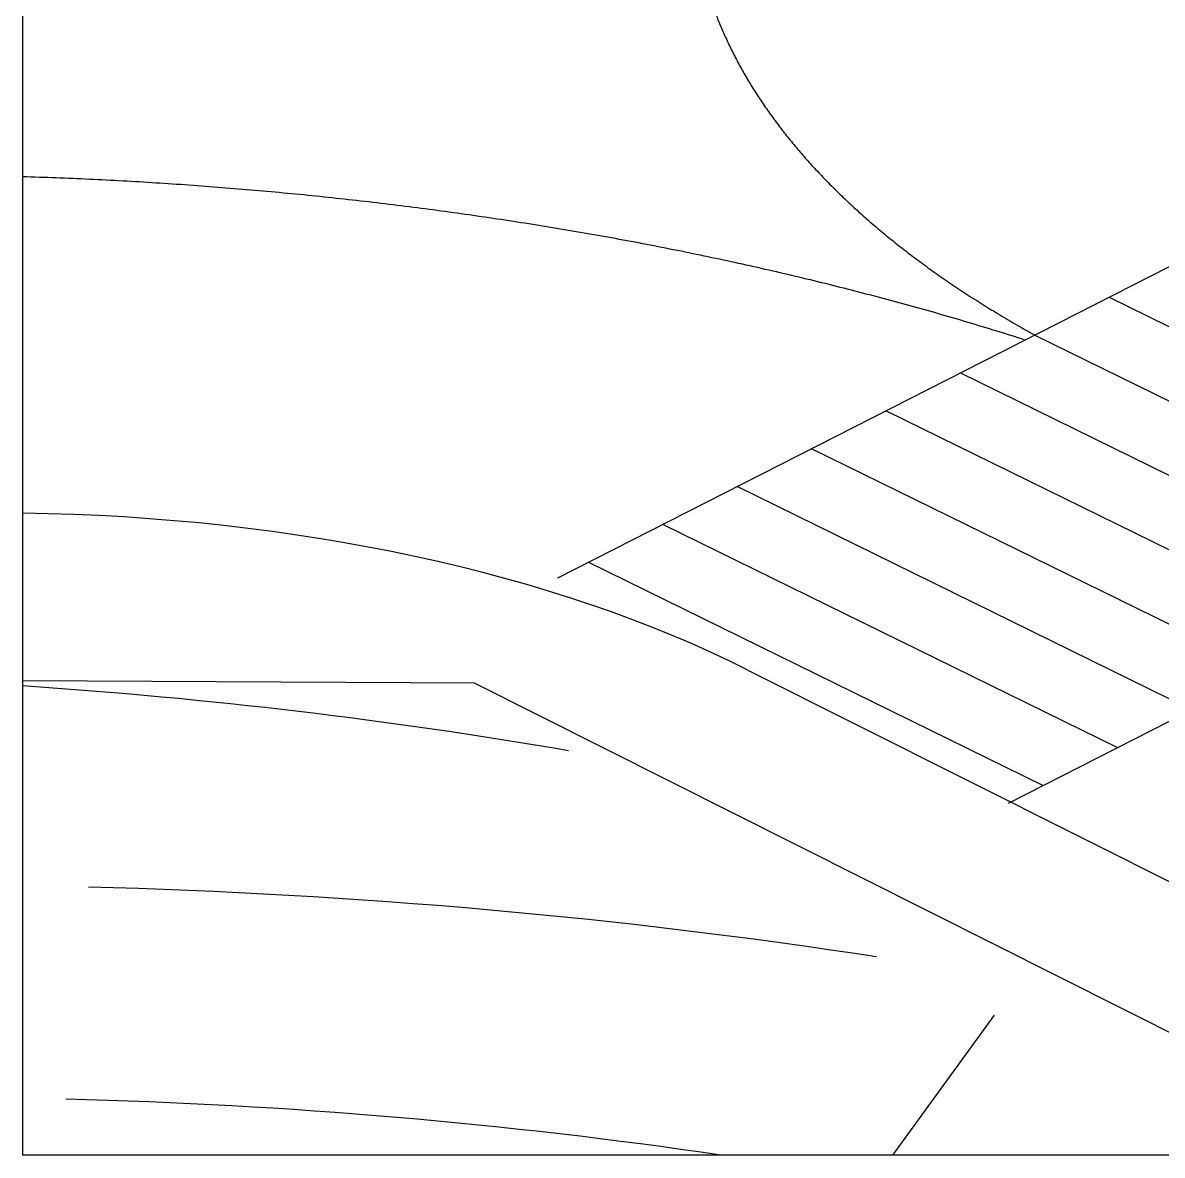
# Model space of a CAD drawing. Header units: millimetres. Extents: x 29838256 to 30236675, y -914750 to -833241.
# Drawn here: x 30033397 to 30044135, y -875275 to -864607 of the extents above; entities that cross this region are included whole.
import ezdxf

# ---------------------------------------------------------------- set-up
doc = ezdxf.new("R2010")
doc.units = ezdxf.units.MM
doc.header["$LTSCALE"] = 600
doc.header["$MEASUREMENT"] = 0
doc.linetypes.add('HIDDEN2', pattern=[4.7625, 3.175, -1.5875])
doc.layers.add('e-plan', color=9, linetype='CONTINUOUS')
doc.layers.add('e-text-box', color=7, linetype='CONTINUOUS')

msp = doc.modelspace()

# ---------------------------------------------------------------- linework, layer by layer
at = {"layer": 'e-plan', "color": 9, "extrusion": (0, -0.866025, 0.5)}
for p, q in [((30038439.9, -869837.1, -30317.3), (30050405.2, -863744, -19763.7)), ((30042685.7, -871957.7, -33990.3), (30054545.7, -865918.3, -23529.6)), ((30043634.4, -867191.9, -25735.7), (30047916.4, -869294.1, -29376.8)), ((30042933.7, -867548.8, -26353.7), (30047215.6, -869651, -29994.8)), ((30042232.9, -867905.6, -26971.8), (30046514.9, -870007.8, -30612.9)), ((30041532.2, -868262.4, -27589.8), (30045814.2, -870364.6, -31230.9)), ((30040831.5, -868619.3, -28207.9), (30045113.5, -870721.4, -31849)), ((30040130.8, -868976.1, -28825.9), (30044412.7, -871078.3, -32467)), ((30039430, -869332.9, -29444), (30043712, -871435.1, -33085.1)), ((30038729.3, -869689.8, -30062), (30043011.3, -871791.9, -33703.1)), ((30040218.3, -870698, -31808.3), (30049331.8, -875275.1, -39736.1)), ((30033396.7, -870803.4, -31990.9), (30037649.5, -870825.5, -32029.1)), ((30037649.5, -870825.5, -32029.1), (30046509.2, -875275.1, -39736.1)), ((30042552, -873954.5, -37448.8), (30041594.2, -875275.1, -39736.1))]:
    msp.add_line(p, q, dxfattribs=at)
at = {"layer": 'e-plan', "color": 9, "linetype": 'HIDDEN2', "ltscale": 15, "extrusion": (0, -0.866025, 0.5)}
for centre, radius, start, end in [((30052229.5, -448205.6, 738142.4), 12523.4, 150.40985, 222.07412), ((30032185.1, -473381.3, 738142.4), 19802.7, 57.44169, 86.49236)]:
    msp.add_arc(centre, radius, start, end, dxfattribs=at)
at = {"layer": 'e-plan', "color": 9, "extrusion": (-8.32667e-17, -0.866025, 0.5)}
for centre, major_axis, start_param, end_param in [((30033130.3, -874226.2, -37919.3), (-7089.3, -3527.6, -6110), 3.1417717, 3.9027631), ((30032449.4, -887981.9, -61745), (21227, 10954.1, 18973.1), 0.470323, 0.7182329)]:
    msp.add_ellipse(centre, major_axis=major_axis, ratio=1, start_param=start_param, end_param=end_param, dxfattribs=at)
at = {"layer": 'e-plan', "color": 9, "extrusion": (0, -0.866025, 0.5)}
msp.add_ellipse((30029890, -883950.3, -54762), major_axis=(-18739.5, -9315.5, -16135), ratio=1, start_param=3.5964233, end_param=3.7967959, dxfattribs=at)
at = {"layer": 'e-plan', "color": 9, "extrusion": (1.11022e-16, -0.866025, 0.5)}
msp.add_ellipse((30029890, -883950.3, -54762), major_axis=(18679.6, 9345.6, 16187), ratio=1, start_param=0.4516185, end_param=0.6519912, dxfattribs=at)
at = {"layer": 'e-plan', "color": 9, "extrusion": (2.77556e-17, -0.866025, 0.5)}
msp.add_ellipse((30032449.4, -887981.9, -61745), major_axis=(-19239, -9115.1, -15787.9), ratio=1, start_param=3.6660179, end_param=3.902806, dxfattribs=at)
at = {"layer": 'e-text-box'}
msp.add_lwpolyline([(30033396.7, -836130.4), (30061925.2, -836130.4), (30061925.2, -875275.1), (30033396.7, -875275.1)], close=True, dxfattribs=at)

doc.saveas('drawing.dxf')
